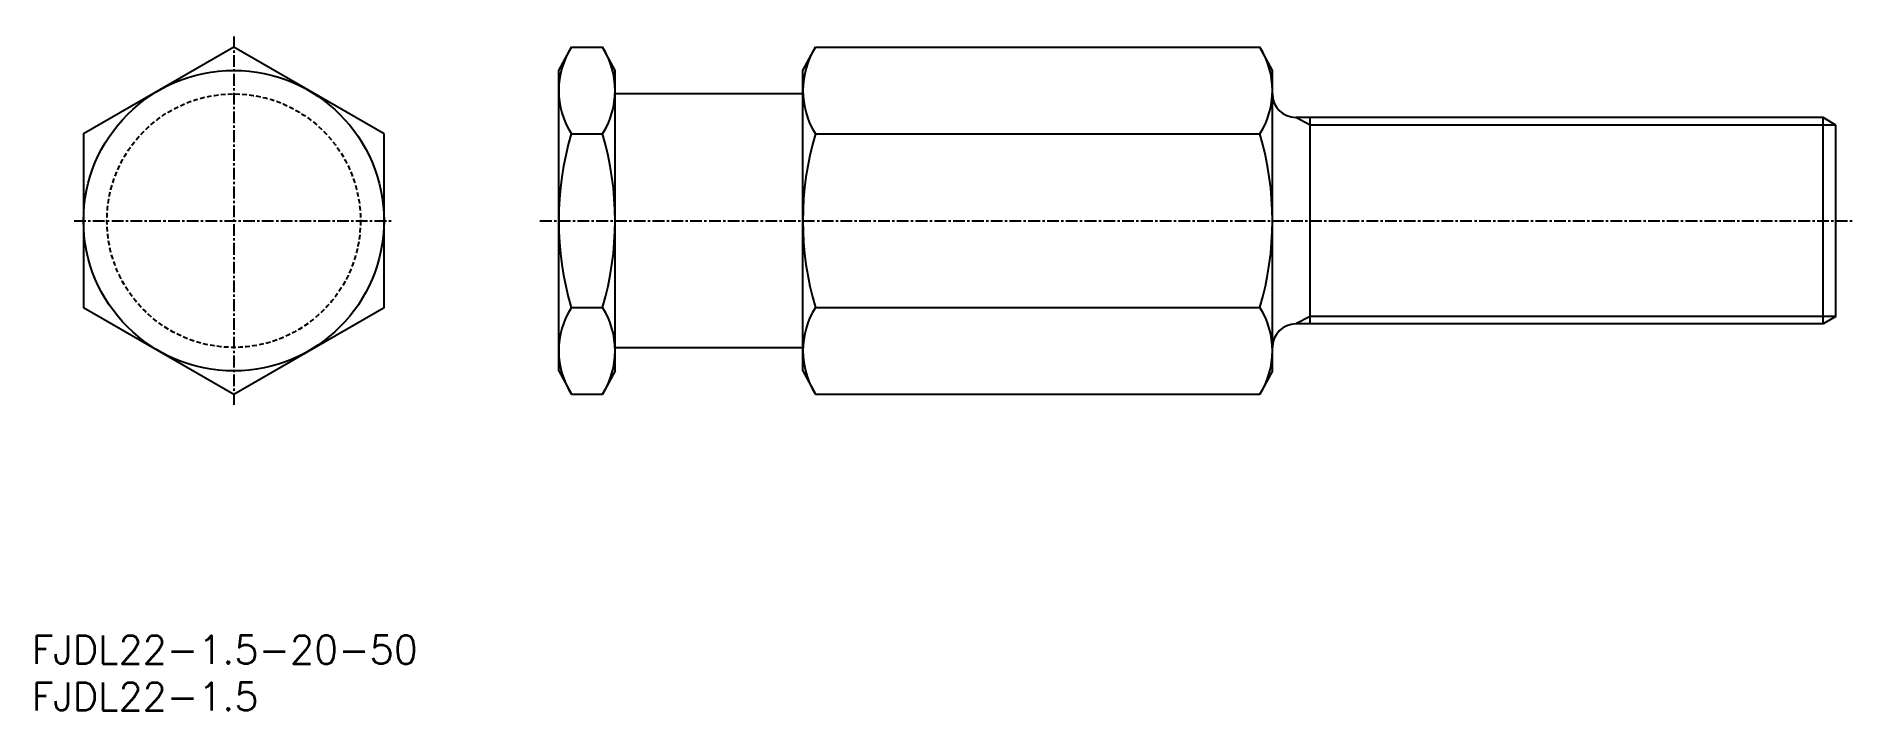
# Model space of a CAD drawing. Extents: x 85 to 278, y 65 to 137.
import ezdxf
from ezdxf.enums import TextEntityAlignment as Align

# ---------------------------------------------------------------- set-up
doc = ezdxf.new("R2010")
doc.units = 0
doc.linetypes.add('CENTER', pattern=[2, 1.25, -0.25, 0.25, -0.25])
doc.linetypes.add('DASHED', pattern=[0.75, 0.5, -0.25])
doc.layers.get('0').update_dxf_attribs({"linetype": 'CONTINUOUS'})
doc.layers.add('CENTER', color=1, linetype='CENTER')
doc.styles.get("Standard").update_dxf_attribs({"font": 'txt.shx', "bigfont": 'extfont.shx'})

msp = doc.modelspace()

# ---------------------------------------------------------------- linework, layer by layer
at = {"color": 7, "linetype": 'CONTINUOUS'}
for p, q in [((140.21, 133.5), (141.55, 135.98)), ((141.55, 135.98), (144.87, 135.98)), ((146.21, 133.5), (144.87, 135.98)), ((166.21, 133.5), (167.55, 135.98)), ((167.55, 135.98), (214.87, 135.98)), ((216.21, 133.5), (214.87, 135.98)), ((140.21, 101.5), (140.21, 133.5)), ((146.21, 101.5), (146.21, 133.5)), ((146.21, 101.5), (146.21, 133.5)), ((166.21, 101.5), (166.21, 133.5)), ((216.21, 101.5), (216.21, 133.5)), ((216.21, 101.5), (216.21, 133.5)), ((166.21, 131), (146.21, 131)), ((274.85, 128.5), (218.71, 128.5)), ((220.21, 106.5), (220.21, 128.5)), ((274.85, 106.5), (274.85, 128.5)), ((276.21, 127.69), (274.85, 128.5)), ((141.55, 126.74), (144.87, 126.74)), ((167.55, 126.74), (214.87, 126.74)), ((276.21, 107.31), (276.21, 127.69)), ((141.55, 108.26), (144.87, 108.26)), ((167.55, 108.26), (214.87, 108.26)), ((274.85, 106.5), (218.71, 106.5)), ((276.21, 107.31), (274.85, 106.5)), ((146.21, 104), (166.21, 104)), ((140.21, 101.5), (141.55, 99.03)), ((146.21, 101.5), (144.87, 99.03)), ((166.21, 101.5), (167.55, 99.03)), ((216.21, 101.5), (214.87, 99.03)), ((141.55, 99.03), (144.87, 99.03)), ((167.55, 99.03), (214.87, 99.03))]:
    msp.add_line(p, q, dxfattribs=at)
at = {"color": 3, "linetype": 'CONTINUOUS'}
for p, q in [((220.21, 127.69), (218.71, 128.5)), ((276.21, 127.69), (220.21, 127.69)), ((220.21, 107.31), (218.71, 106.5)), ((276.21, 107.31), (220.21, 107.31))]:
    msp.add_line(p, q, dxfattribs=at)
at = {"color": 7, "linetype": 'CONTINUOUS'}
msp.add_lwpolyline([(121.6, 126.74), (105.6, 135.98), (89.6, 126.74), (89.6, 108.26), (105.6, 99.03), (121.6, 108.26)], close=True, dxfattribs=at)
msp.add_circle((105.6, 117.5), 16, dxfattribs=at)
at = {"color": 3, "linetype": 'DASHED'}
msp.add_circle((105.6, 117.5), 13.5, dxfattribs=at)
at = {"color": 7, "linetype": 'CONTINUOUS'}
for centre, radius, start, end in [((148.84, 131.36), 8.63, 147.649, 212.351), ((137.58, 131.36), 8.63, 327.649, 32.351), ((174.84, 131.36), 8.63, 147.649, 212.351), ((207.58, 131.36), 8.63, 327.649, 32.351), ((218.71, 131), 2.5, 180, 270), ((172.72, 117.5), 32.52, 163.4957, 196.5043), ((113.69, 117.5), 32.52, 343.4957, 16.5043), ((198.72, 117.5), 32.52, 163.4957, 196.5043), ((183.69, 117.5), 32.52, 343.4957, 16.5043), ((148.84, 103.65), 8.63, 147.649, 212.351), ((137.58, 103.65), 8.63, 327.649, 32.351), ((174.84, 103.65), 8.63, 147.649, 212.351), ((207.58, 103.65), 8.63, 327.649, 32.351), ((218.71, 104), 2.5, 90, 180)]:
    msp.add_arc(centre, radius, start, end, dxfattribs=at)
at = {"layer": 'CENTER', "color": 1, "linetype": 'CENTER'}
for p, q in [((105.6, 137.13), (105.6, 97.87)), ((88.6, 117.5), (122.6, 117.5)), ((138.21, 117.5), (278.21, 117.5))]:
    msp.add_line(p, q, dxfattribs=at)

# ---------------------------------------------------------------- texts
at = {"color": 7, "linetype": 'CONTINUOUS'}
for s, p in [('FJDL22-1.5-20-50', (84.07, 71.82)), ('FJDL22-1.5', (84.07, 66.82))]:
    msp.add_text(s, height=3, dxfattribs=at).set_placement(p, align=Align.MIDDLE_LEFT)

doc.saveas('drawing.dxf')
